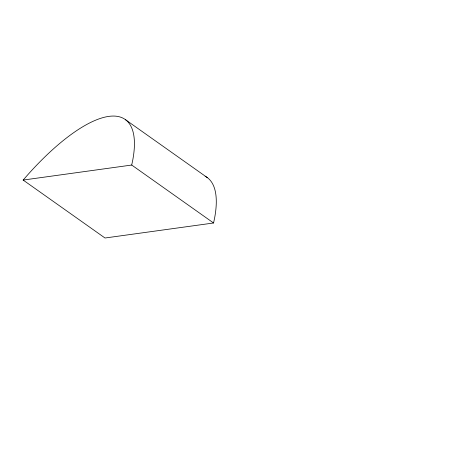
<?xml version="1.0" encoding="UTF-8"?>
<svg xmlns="http://www.w3.org/2000/svg" width="463" height="463" viewBox="0 0 463 463"><rect width="100%" height="100%" fill="white"/><g stroke="black" fill="none" stroke-linecap="round" stroke-linejoin="round"><path stroke-width="0.69" d="M213.57 222.992L131.712 165.042L132.696 160.389A148.623 50.137 -54.7 0 0 27.647 174.916L23.15 180.061L105.008 238.005L213.57 222.992L214.554 218.333A148.623 50.137 -54.7 0 0 205.121 176.235M23.15 180.061L131.712 165.042M125.485 119.686L207.349 177.636"/></g></svg>
